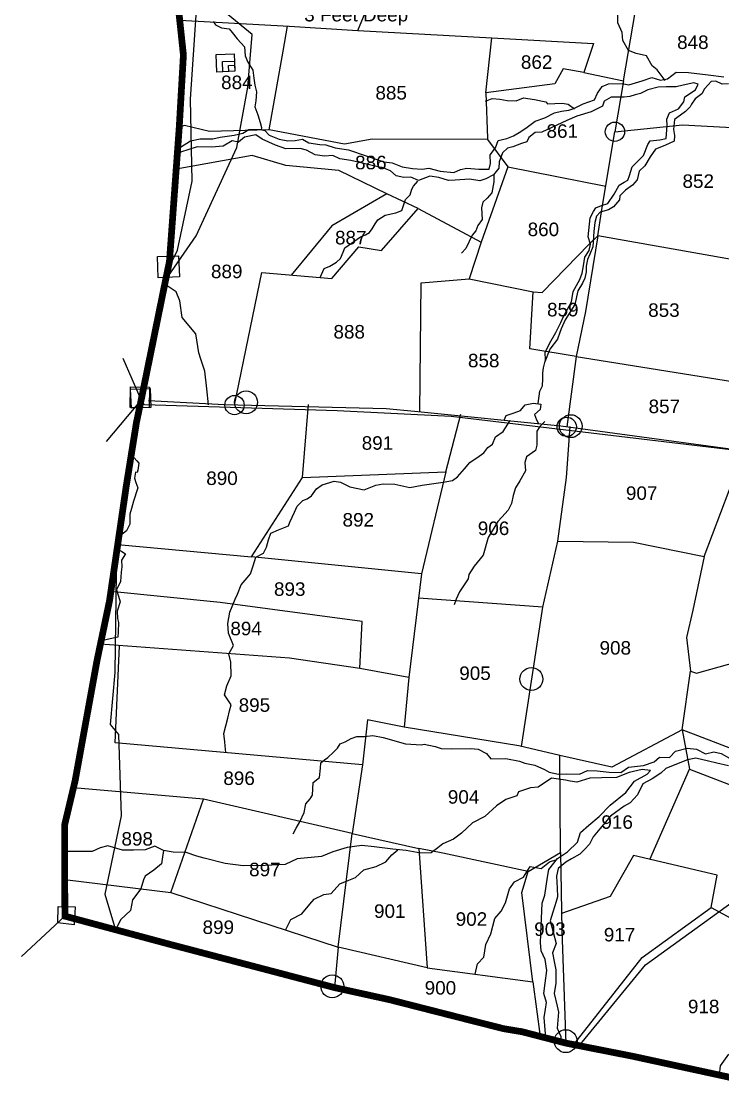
# Model space of a CAD drawing. Header units: inches. Extents: x 206739 to 240559, y 1587423 to 1599564.
# Drawn here: x 207537 to 208575, y 1588100 to 1589680 of the extents above; entities that cross this region are included whole.
import ezdxf

# ---------------------------------------------------------------- set-up
doc = ezdxf.new("R2010")
doc.units = ezdxf.units.IN
doc.header["$MEASUREMENT"] = 0
doc.linetypes.add('DASHED2', pattern=[0.375, 0.25, -0.125])
for name, color, linetype in [('BOUNDRY STONES', 240, 'Continuous'), ('PLOTS', 7, 'Continuous'), ('ROADS', 1, 'Continuous'), ('STREAMS', 4, 'Continuous'), ('VILLAGE BOUNDRY', 5, 'Continuous'), ('wells', 7, 'Continuous')]:
    doc.layers.add(name, color=color, linetype=linetype)
doc.styles.get("Standard").update_dxf_attribs({"font": 'arial.ttf'})

msp = doc.modelspace()

# ---------------------------------------------------------------- linework, layer by layer
at = {"layer": 'BOUNDRY STONES'}
for points in [[(207738.44464, 1589331.43745), (207769.90853, 1589332.70656), (207771.17579, 1589301.28842), (207739.71191, 1589300.01931)], [(207698.87219, 1589135.04667), (207727.88494, 1589136.21692), (207729.02662, 1589107.91242), (207700.01386, 1589106.74218)]]:
    msp.add_lwpolyline(points, close=True, dxfattribs=at)
at = {"layer": 'BOUNDRY STONES', "color": 1}
for points in [[(207714.5051, 1589119.26092), (207687.6698, 1589180.5996)], [(207601.65433, 1588354.49277), (207537.15175, 1588294.72232)]]:
    msp.add_lwpolyline(points, dxfattribs=at)
for points in [[(207698.81521, 1589138.62067), (207726.91404, 1589138.13747), (207726.38866, 1589107.58567), (207698.28983, 1589108.06887)], [(207591.63523, 1588368.96301), (207616.83219, 1588368.52971), (207615.16228, 1588341.77999), (207591.21257, 1588344.81705)]]:
    msp.add_lwpolyline(points, close=True, dxfattribs=at)
at = {"layer": 'BOUNDRY STONES'}
msp.add_lwpolyline([(207714.5051, 1589119.26092), (207662.59553, 1589057.72148)], dxfattribs=at)
for centre in [(208415.56153, 1589516.3548), (207852.63491, 1589111.50157), (208344.24138, 1589079.30594)]:
    msp.add_circle(centre, 14.25059, dxfattribs=at)
at = {"layer": 'BOUNDRY STONES', "color": 1}
for centre in [(207869.76342, 1589115.57571), (208350.26209, 1589080.26665), (208292.02238, 1588705.69159), (207997.27947, 1588250.60991), (208342.86064, 1588169.33929)]:
    msp.add_circle(centre, 16.92669, dxfattribs=at)
at = {"layer": 'PLOTS'}
for points in [[(208369.78032, 1589604.20306), (208428.09933, 1589591.71576), (208452.36008, 1589733.74808), (208466.22026, 1589803.74468), (208617.54317, 1589767.79387), (208739.82033, 1589828.82595), (208808.65529, 1589826.99449), (208856.11553, 1589888.08278)], [(207771.51931, 1589681.69892), (207933.47458, 1589672.73144), (208035.15627, 1589666.33981), (208081.8116, 1589779.81205)], [(207903.82153, 1589519.13986), (207924.56714, 1589635.6125), (207931.20102, 1589672.85732)], [(208035.15627, 1589666.33981), (208233.20976, 1589655.32947), (208383.74202, 1589647.19217), (208369.78032, 1589604.20306), (208338.9458, 1589609.44565), (208326.81902, 1589587.28728), (208224.45985, 1589573.77583), (208233.20976, 1589655.32947)], [(208428.09933, 1589591.71576), (208415.56153, 1589516.3548), (208515.48641, 1589526.4276), (208616.02474, 1589521.20192), (208684.29643, 1589568.52605), (208662.75835, 1589619.36532)], [(208224.45985, 1589573.77583), (208226.833, 1589506.77415), (208226.79234, 1589504.87544), (208056.13539, 1589505.15292), (208015.33518, 1589497.95443), (207903.82153, 1589519.13986), (207815.61503, 1589516.52386), (207778.66715, 1589525.42285), (207770.82956, 1589522.93209)], [(208588.05947, 1589326.99824), (208390.11137, 1589362.14763), (208395.91266, 1589397.92035), (208402.71759, 1589439.8818), (208415.56153, 1589516.3548)], [(208226.79234, 1589504.87544), (208257.07202, 1589464.229), (208402.04136, 1589435.712)], [(208078.16312, 1589424.20075), (208007.02648, 1589458.76341), (207928.4546, 1589466.52201), (207878.83307, 1589481.27983), (207766.30741, 1589460.90317)], [(208257.07202, 1589464.229), (208217.67119, 1589352.80811), (208199.8467, 1589298.29344), (208294.60915, 1589279.22851), (208307.98892, 1589278.15404), (208377.67939, 1589350.05306), (208390.11137, 1589362.14763), (208371.91116, 1589249.91907), (208358.4341, 1589183.25817), (208289.79511, 1589195.00594), (208294.60915, 1589279.22851)], [(208124.39104, 1589402.42812), (208078.16312, 1589424.20075), (207996.71795, 1589376.88075), (207936.48416, 1589304.01024)], [(207852.63491, 1589111.50157), (207892.90825, 1589307.76479), (207996.47313, 1589298.84152), (208036.84392, 1589345.71351), (208069.99174, 1589340.60083), (208124.39104, 1589402.42812), (208217.67119, 1589352.80811)], [(208126.96116, 1589101.25983), (208128.65052, 1589292.77482), (208199.8467, 1589298.29344)], [(208358.4341, 1589183.25817), (208344.24138, 1589079.30594)], [(208358.4341, 1589183.25817), (208626.74775, 1589140.466)], [(207679.80157, 1588905.05843), (207877.94864, 1588886.59552), (207953.47571, 1589004.1816), (207962.02031, 1589112.11569)], [(209854.28393, 1589103.47708), (209732.79553, 1589078.12348), (209646.84611, 1589050.073), (209521.93273, 1588984.3236), (209440.5133, 1588945.56869), (209384.04534, 1588932.12122), (209296.36379, 1588930.75074), (209234.50451, 1588932.39772), (209246.30889, 1589046.11626), (209201.93813, 1589040.09246), (209176.36358, 1589034.72859), (209117.37846, 1589027.05433), (209096.83525, 1589008.58537), (209003.78545, 1589007.71075), (208879.7564, 1589008.24099), (208849.5404, 1589015.00454), (208825.60028, 1589016.9271), (208622.79527, 1589041.27466), (208335.65403, 1589080.47838), (208119.00258, 1589102.05234), (208076.96116, 1589105.98489), (207837.93155, 1589111.86316), (207725.42084, 1589117.87449), (207725.42084, 1589117.87449)], [(207953.47571, 1589004.1816), (208165.24452, 1589012.62476), (208187.32701, 1589098.05693)], [(208309.03601, 1588811.93953), (208331.1389, 1588909.86816), (208343.70736, 1589003.98513), (208349.26039, 1589079.88474)], [(208331.1389, 1588909.86816), (208443.21788, 1588908.30681), (208547.68893, 1588887.09262), (208597.1594, 1589017.66692), (208617.53849, 1589047.68872)], [(208547.68893, 1588887.09262), (208531.09889, 1588807.58531), (208521.55207, 1588767.16698), (208527.44814, 1588717.26481), (208536.29805, 1588714.37408), (208658.35561, 1588748.52366), (208684.39308, 1588812.83127), (208763.42582, 1588829.23132), (208772.68127, 1588948.42958), (208777.41185, 1589026.564)], [(208165.24452, 1589012.62476), (208129.20823, 1588861.70274), (207877.94864, 1588886.59552)], [(208515.11493, 1588630.38152), (208525.75838, 1588571.97455), (208615.94287, 1588537.51584), (208708.77252, 1588603.23606), (208748.19082, 1588633.06518), (208921.94336, 1588695.54195), (208950.7416, 1588727.15711), (209094.76863, 1588770.24876), (209174.36138, 1588799.47208), (209267.22126, 1588809.60529), (209290.88758, 1588908.4801), (209298.27219, 1588920.39381), (209319.16264, 1588927.6613), (209396.51771, 1588924.2163), (209553.823, 1588905.49168), (209682.41365, 1588881.78014), (209797.66451, 1588858.99919), (209922.7031, 1588839.17758)], [(208129.20823, 1588861.70274), (208110.71193, 1588708.13846), (208037.99576, 1588721.09414), (207934.22799, 1588736.54338), (207654.17127, 1588757.20157)], [(208037.99576, 1588721.09414), (208041.37016, 1588791.06213), (207831.3961, 1588819.10237), (207669.66719, 1588835.46333)], [(208763.42582, 1588829.23132), (208758.22255, 1588746.71374), (208754.09702, 1588699.89268), (208665.97431, 1588667.62678), (208662.80132, 1588621.39255), (208620.52152, 1588590.14775), (208515.11493, 1588630.38152), (208527.44814, 1588717.26481)], [(208277.5225, 1588605.79496), (208309.03601, 1588811.93953), (208124.81977, 1588825.26787)], [(208110.71193, 1588708.13846), (208103.89692, 1588634.58971), (208049.62742, 1588645.40949), (208042.13969, 1588578.79423), (207676.15739, 1588611.40811), (207682.39156, 1588755.11992)], [(208335.08484, 1588448.5797), (208333.97237, 1588592.35919), (208273.28524, 1588606.80348), (208103.89692, 1588634.58971)], [(208515.11493, 1588630.38152), (208410.94605, 1588575.41189), (208333.97237, 1588592.35919)], [(208042.13969, 1588578.79423), (208026.67854, 1588476.80017), (207806.50998, 1588527.9907), (207614.2515, 1588544.58087)], [(208467.26485, 1588438.60983), (208525.75838, 1588571.97455)], [(207601.31855, 1588408.95466), (207758.14789, 1588389.50715), (207806.50998, 1588527.9907)], [(207758.14789, 1588389.50715), (208005.83942, 1588308.43071), (208026.67854, 1588476.80017), (208125.364, 1588454.49301), (208137.77808, 1588277.84573), (208005.83942, 1588308.43071), (208000.51656, 1588248.72749)], [(208294.28421, 1588257.32481), (208277.92388, 1588389.38692), (208287.0576, 1588420.69992), (208161.11327, 1588447.96888), (208125.364, 1588454.49301)], [(208287.0576, 1588420.69992), (208335.08484, 1588448.5797), (208337.09227, 1588333.20336), (208341.94736, 1588193.45744), (208342.88372, 1588166.50588)], [(208354.76098, 1588164.14667), (208455.79611, 1588293.30343), (208557.96671, 1588367.41791), (208567.13479, 1588415.4305), (208443.20096, 1588444.19494), (208408.75071, 1588383.46139), (208336.65054, 1588358.59145)], [(208557.96671, 1588367.41791), (208650.74239, 1588317.19425), (208651.00409, 1588256.38512), (208647.31025, 1588200.45828), (208656.83877, 1588100.44246)], [(208137.77808, 1588277.84573), (208294.28421, 1588257.32481), (208305.00927, 1588176.32028)]]:
    msp.add_lwpolyline(points, dxfattribs=at)
at = {"layer": 'ROADS'}
for points in [[(207750.62797, 1589296.5865), (207795.86985, 1589361.93118), (207856.04208, 1589492.95511), (207872.3249, 1589582.24258), (207878.62753, 1589660.39871), (207807.91037, 1589719.2893), (207793.04956, 1589758.30731), (207778.50429, 1589890.18914), (207771.09457, 1589944.67917), (207779.58621, 1590008.51779), (207805.86917, 1590075.37426), (207844.64717, 1590165.4355), (207862.11438, 1590295.36453), (207869.69314, 1590374.21036), (207873.40365, 1590412.81279), (207890.02506, 1590564.52233), (207899.03394, 1590646.7496), (207903.16786, 1590676.61475), (207904.94916, 1590714.88304)], [(207753.70571, 1589311.47372), (207768.25243, 1589341.1139), (207790.0274, 1589443.29542), (207787.65219, 1589564.63512), (207796.21387, 1589696.21952), (207793.35429, 1589735.65973), (207791.79017, 1589851.90326), (207779.51093, 1589918.82176), (207821.51471, 1590014.63588), (207827.42213, 1590068.48609), (207848.07425, 1590143.80971), (207853.50616, 1590170.42361)], [(207719.37147, 1589112.40888), (207715.54934, 1589112.53089), (207698.13612, 1589006.96749), (207677.71755, 1588862.84792), (207675.37595, 1588715.19165), (207668.59023, 1588638.19274), (207680.80775, 1588623.3939), (207685.04684, 1588503.09016), (207660.81131, 1588387.20325), (207676.71543, 1588334.32563)], [(207719.37147, 1589112.40888), (208004.43757, 1589103.30966), (208173.45875, 1589095.17633), (208422.00023, 1589065.51263), (208599.57107, 1589044.31935), (208752.83387, 1589023.53677), (208899.66867, 1589002.98376), (209080.13787, 1589000.21872), (209113.46122, 1589020.03491), (209127.11635, 1589025.02631), (209168.87278, 1589031.99241), (209174.55508, 1589038.0974)], [(208362.78392, 1588162.56481), (208460.64223, 1588282.48147), (208589.264, 1588375.39868), (208664.20006, 1588421.7368), (208757.61946, 1588462.55228), (208875.92441, 1588555.94356), (208911.78863, 1588577.43916), (208973.65702, 1588596.50313), (209103.7651, 1588602.0774), (209136.51745, 1588609.89374), (209218.33976, 1588661.70854), (209244.96817, 1588749.19269), (209254.33432, 1588802.35167), (209260.7253, 1588838.62465), (209288.88715, 1588915.27222), (209294.25199, 1588926.30419), (209313.35295, 1588932.53197), (209395.0667, 1588934.20204), (209538.21644, 1588998.02267), (209682.66192, 1589063.63006), (209824.95142, 1589100.6075), (209856.43761, 1589102.22422), (209872.08815, 1589062.47915), (210016.75743, 1589081.77039)]]:
    msp.add_lwpolyline(points, dxfattribs=at)
at = {"layer": 'STREAMS'}
for points in [[(208489.72391, 1589592.37687), (208478.00148, 1589607.93876), (208470.46758, 1589613.75723), (208462.26662, 1589628.87808), (208446.95639, 1589632.05055), (208435.68009, 1589636.5519), (208427.46217, 1589651.55163), (208426.39793, 1589663.46184), (208419.99277, 1589677.48896), (208420.03561, 1589690.90156), (208427.37968, 1589697.02857), (208430.94597, 1589702.71169), (208430.55067, 1589719.75147), (208433.44974, 1589734.73696), (208436.80471, 1589745.65926), (208435.34526, 1589752.88891)], [(207821.14555, 1589679.66919), (207824.72335, 1589674.83559), (207833.27826, 1589670.20268), (207844.55548, 1589668.70197), (207849.39184, 1589663.56351), (207856.54743, 1589653.89631), (207862.49321, 1589647.7359), (207867.35119, 1589642.06499), (207868.24323, 1589628.82521), (207872.53333, 1589619.57574), (207879.95244, 1589607.78572), (207881.15752, 1589595.56729), (207882.82416, 1589585.14531), (207885.34606, 1589575.70114), (207883.92784, 1589562.31015), (207882.50826, 1589553.36376), (207887.08335, 1589541.45902), (207890.56483, 1589530.14155), (207892.47246, 1589522.57381), (207892.27442, 1589518.6546)], [(207766.29883, 1589486.78302), (207772.62393, 1589493.4154), (207787.70237, 1589502.66381), (207801.58943, 1589505.69259), (207813.93891, 1589505.98498), (207820.52896, 1589506.04506), (207831.3557, 1589508.33325), (207852.0471, 1589511.22502), (207864.70013, 1589514.20403), (207873.74872, 1589519.71197), (207886.31203, 1589519.8073), (207891.26507, 1589519.59562), (207897.51015, 1589517.99608), (207903.75664, 1589511.25358), (207918.82288, 1589505.48398), (207931.4856, 1589503.11468), (207942.18948, 1589503.3407), (207953.23833, 1589505.22638), (207962.51216, 1589500.04608), (207979.09943, 1589497.42361), (207987.77132, 1589496.95052), (208001.45464, 1589492.71445), (208021.1521, 1589489.60029), (208073.43328, 1589471.87972), (208086.07114, 1589470.12657), (208100.73412, 1589464.13497), (208116.06249, 1589462.07893), (208130.52664, 1589461.01658), (208140.36646, 1589462.23636), (208157.02828, 1589457.76546), (208177.07915, 1589456.10558), (208187.00853, 1589460.20902), (208196.53063, 1589462.16769), (208214.09669, 1589460.81906), (208229.33393, 1589461.02219), (208231.47908, 1589469.13178), (208230.74522, 1589482.37746), (208238.78892, 1589492.37068), (208242.66923, 1589503.43031), (208255.73349, 1589506.4259), (208265.4739, 1589510.11025), (208276.32408, 1589516.92521), (208285.75094, 1589523.27128), (208297.43318, 1589532.09516), (208311.86278, 1589536.99726), (208325.98728, 1589544.35575), (208336.38605, 1589547.0381), (208347.45162, 1589548.51299), (208354.97904, 1589550.87384), (208368.70886, 1589557.80489), (208385.16217, 1589563.61151), (208389.92327, 1589573.26664), (208396.93847, 1589583.21837), (208406.2509, 1589587.29698), (208426.21049, 1589587.89633), (208436.38027, 1589586.04363), (208455.99644, 1589591.86063), (208470.42604, 1589596.76279), (208482.95762, 1589592.53671), (208493.58694, 1589594.61121), (208506.17228, 1589604.37621), (208524.51128, 1589604.29304), (208553.70343, 1589600.73897), (208576.90575, 1589597.56045)], [(208301.83909, 1589113.79568), (208304.67719, 1589131.90595), (208308.41478, 1589140.18799), (208308.89464, 1589150.37141), (208308.66871, 1589159.12882), (208309.7743, 1589166.41532), (208312.85399, 1589178.71911), (208312.56155, 1589189.12546), (208318.67819, 1589202.87036), (208328.26341, 1589218.99715), (208335.64993, 1589233.80873), (208339.22869, 1589241.51655), (208351.41546, 1589264.58795), (208353.66758, 1589279.80567), (208363.41068, 1589297.4655), (208367.11964, 1589307.01833), (208369.15252, 1589317.52565), (208370.88201, 1589330.47372), (208377.23167, 1589340.54187), (208379.50999, 1589350.03699), (208376.22331, 1589360.86942), (208379.19156, 1589388.78996), (208383.93067, 1589398.17991), (208387.1911, 1589403.62627), (208395.65177, 1589407.03382), (208405.14259, 1589410.27843), (208414.46157, 1589423.84197), (208421.90571, 1589437.22497), (208429.50776, 1589441.61998), (208434.50206, 1589444.68328), (208437.08346, 1589451.73758), (208441.1116, 1589464.25179), (208457.83388, 1589481.07526), (208464.1407, 1589497.27425), (208467.81002, 1589502.7371), (208482.0675, 1589504.5387), (208491.21529, 1589506.13421), (208493.11698, 1589525.35631), (208492.51757, 1589535.14416), (208496.43905, 1589544.50113), (208509.71443, 1589550.35144), (208517.48634, 1589560.68139), (208518.82507, 1589568.09442), (208534.84953, 1589578.25619), (208538.8041, 1589586.79683), (208532.37766, 1589588.78618), (208516.75539, 1589585.29419), (208506.21797, 1589582.6206), (208491.4612, 1589583.04747), (208479.60688, 1589582.56932), (208464.22198, 1589578.26924), (208453.38285, 1589572.926), (208445.6904, 1589570.77596), (208437.58906, 1589568.60943), (208429.24228, 1589567.45509), (208419.8242, 1589567.48402), (208409.99738, 1589567.49651), (208399.58344, 1589561.76161), (208397.22279, 1589554.30735), (208380.66859, 1589546.01092), (208359.03012, 1589539.41441), (208344.54501, 1589533.1065), (208307.51809, 1589515.79525), (208297.70758, 1589515.39954), (208288.19358, 1589507.65675), (208285.1786, 1589501.1982), (208277.28186, 1589499.03992), (208264.38229, 1589494.02243), (208256.47732, 1589492.06819), (208249.17849, 1589485.23247), (208244.39135, 1589471.95664), (208243.92072, 1589462.23786), (208235.707, 1589452.70776), (208224.48382, 1589446.73579), (208215.59795, 1589443.71995), (208200.14569, 1589446.16296), (208178.92283, 1589444.48926), (208169.12056, 1589443.88945), (208155.22106, 1589448.43923), (208141.83747, 1589450.35244), (208124.78147, 1589444.0818), (208113.3263, 1589448.9346), (208103.3115, 1589448.53065), (208091.94703, 1589451.13854), (208083.4588, 1589458.56401), (208070.98994, 1589463.17154), (208069.14234, 1589463.30139), (208024.63004, 1589473.82358), (208008.45417, 1589476.46263), (207997.95458, 1589481.38782), (207985.63824, 1589480.27383), (207972.17774, 1589481.9938), (207958.9048, 1589489.27577), (207949.95264, 1589491.58905), (207928.34746, 1589490.92327), (207913.08396, 1589496.47919), (207893.68783, 1589505.49876), (207884.36445, 1589511.91141), (207867.61416, 1589508.35573), (207858.64841, 1589500.79391), (207849.30142, 1589502.6798), (207835.6049, 1589494.92721), (207818.36052, 1589493.40877), (207797.33102, 1589493.79482), (207772.70818, 1589486.21866), (207767.90582, 1589477.59048), (207766.87732, 1589477.54899)], [(208583.50764, 1589587.40696), (208574.54111, 1589586.64013), (208565.03059, 1589591.24008), (208558.22791, 1589590.57226), (208553.43527, 1589585.65767), (208548.29153, 1589579.67971), (208544.12376, 1589572.29854), (208534.56931, 1589564.96238), (208528.83868, 1589557.25589), (208527.15607, 1589553.38474), (208520.21882, 1589546.28535), (208507.12527, 1589537.10744), (208503.65426, 1589534.66101), (208502.16582, 1589519.50458), (208503.98795, 1589510.77184), (208503.07625, 1589502.13848), (208489.45977, 1589496.13777), (208475.82641, 1589490.55573), (208467.83147, 1589479.3888), (208459.96945, 1589466.07201), (208451.46865, 1589458.18092), (208448.6296, 1589445.27638), (208441.81438, 1589437.24358), (208431.4015, 1589429.90436), (208422.70781, 1589421.58615), (208422.12263, 1589415.27238), (208413.43304, 1589405.34481), (208406.05504, 1589400.85377), (208393.60341, 1589397.20647), (208388.16267, 1589391.53554), (208385.61621, 1589381.78785), (208384.26139, 1589368.52383), (208382.8479, 1589346.11661), (208378.66652, 1589335.25464), (208374.80306, 1589326.92156), (208373.08664, 1589317.4171), (208373.21476, 1589309.03533), (208370.87775, 1589299.29614), (208367.37975, 1589291.90825), (208360.48157, 1589280.72705), (208356.04283, 1589260.62912), (208342.03841, 1589237.68921), (208336.0716, 1589224.23916), (208334.1863, 1589218.92134), (208330.60001, 1589208.92206), (208319.4261, 1589194.42329), (208311.76629, 1589175.7816)], [(208224.23038, 1589561.75259), (208233.99882, 1589565.70036), (208245.09264, 1589564.65152), (208256.0371, 1589562.66144), (208269.54706, 1589562.08415), (208280.2279, 1589566.62986), (208296.63336, 1589563.92482), (208313.42779, 1589560.86143), (208315.61299, 1589557.76986), (208337.68765, 1589558.4732), (208346.53745, 1589557.33386), (208356.00217, 1589550.23397)], [(207979.48166, 1589300.42748), (207985.44019, 1589313.63105), (207993.68862, 1589317.39522), (208003.77386, 1589322.94915), (208009.27707, 1589328.50896), (208013.29245, 1589337.82142), (208015.89819, 1589344.2175), (208039.11179, 1589360.91867), (208046.25494, 1589363.68504), (208052.2314, 1589366.97626), (208056.40799, 1589372.29192), (208060.68309, 1589379.89912), (208064.83665, 1589385.78575), (208075.81366, 1589392.90076), (208091.34326, 1589396.00541), (208100.35409, 1589399.80033), (208105.89186, 1589415.75957), (208112.67564, 1589422.70544), (208114.99863, 1589431.37775), (208117.68866, 1589435.68024), (208123.67918, 1589443.35669)], [(208236.21252, 1589452.98186), (208236.26955, 1589441.97918), (208233.63325, 1589425.848), (208226.40796, 1589418.02679), (208220.07019, 1589412.17212), (208217.89501, 1589403.78235), (208219.15832, 1589386.53159), (208212.7518, 1589377.58499), (208209.78118, 1589369.74231), (208204.2544, 1589362.95504), (208195.17261, 1589343.20326), (208188.29458, 1589336.36142)], [(207814.0206, 1589111.97143), (207811.79938, 1589135.79191), (207808.54602, 1589161.77304), (207802.79105, 1589179.47352), (207799.57998, 1589188.78216), (207795.55869, 1589217.06726), (207775.35751, 1589241.42098), (207771.51691, 1589265.9121), (207766.25391, 1589279.22787), (207749.7556, 1589289.88829)], [(208251.68372, 1589089.15759), (208254.45622, 1589096.13018), (208266.50777, 1589100.17367), (208276.04432, 1589103.48054), (208282.95763, 1589111.89063), (208295.32475, 1589114.4223), (208305.9449, 1589112.9449), (208304.98671, 1589105.15612), (208296.76219, 1589097.70954), (208299.7573, 1589089.69906), (208302.40117, 1589084.08841)], [(207839.61855, 1588596.84155), (207838.64167, 1588607.00996), (207838.10283, 1588612.61882), (207836.89683, 1588625.17229), (207842.51677, 1588647.54136), (207845.28916, 1588658.5763), (207847.55721, 1588667.60384), (207837.91288, 1588682.24059), (207841.02937, 1588695.45802), (207847.64672, 1588710.63479), (207847.4161, 1588730.83376), (207844.28045, 1588743.1783), (207851.3092, 1588755.20885), (207843.82308, 1588773.51312), (207842.91579, 1588787.95371), (207845.80794, 1588804.92554), (207853.64504, 1588823.83181), (207856.88492, 1588831.6477), (207862.50132, 1588845.19673), (207871.5462, 1588855.80635), (207876.39231, 1588861.49082), (207880.22992, 1588873.54404), (207884.18854, 1588885.97732), (207895.28781, 1588892.32613), (207899.77416, 1588901.19255), (207903.13483, 1588911.80927), (207906.21879, 1588921.55183), (207917.83462, 1588926.55852), (207932.38343, 1588932.82939), (207934.49663, 1588937.81201), (207941.1527, 1588952.66344), (207945.336, 1588961.99746), (207953.87524, 1588970.04321), (207960.27933, 1588972.81811), (207966.41923, 1588977.04), (207974.11251, 1588987.58227), (207982.30406, 1588993.49988), (208000.02231, 1588998.9652), (208009.24018, 1588997.3642), (208023.27902, 1588990.48727), (208044.29479, 1588986.08687), (208061.74389, 1588992.71084), (208072.4705, 1588994.83438), (208090.08955, 1588994.53139), (208111.89842, 1588989.55191), (208130.44345, 1588992.69496), (208140.79914, 1588994.45007), (208161.6119, 1588997.41112), (208175.05815, 1588999.71729), (208182.66215, 1589005.06807), (208192.98454, 1589017.29609), (208200.71389, 1589026.45236), (208214.6859, 1589035.96394), (208221.41336, 1589040.75276), (208227.61774, 1589048.72407), (208234.35032, 1589053.80132), (208238.8843, 1589064.2941), (208250.28774, 1589072.176), (208260.67973, 1589088.44182)], [(208312.08272, 1589086.98089), (208304.44401, 1589079.61123), (208299.99733, 1589073.05219), (208300.21787, 1589052.27635), (208298.05711, 1589044.2355), (208284.89101, 1589034.6529), (208282.44143, 1589026.61697), (208283.35528, 1589013.98263), (208275.01494, 1588999.41253), (208268.4771, 1588988.85045), (208264.81753, 1588977.66182), (208262.29852, 1588965.58814), (208257.50863, 1588955.8615), (208248.3711, 1588945.34411), (208242.19152, 1588938.81487), (208227.85586, 1588915.20084), (208220.76122, 1588889.06931), (208211.91268, 1588878.54696), (208207.19207, 1588872.85813), (208199.4692, 1588860.58541), (208198.20465, 1588854.2601), (208185.41181, 1588834.64763), (208180.60688, 1588824.05575), (208177.57471, 1588815.74137)], [(207699.8986, 1589038.28477), (207707.92594, 1589029.00309), (207711.06516, 1589025.37334), (207709.38787, 1589015.10794), (207708.78661, 1589011.42808), (207706.03441, 1589011.87777), (207704.62124, 1589003.22884), (207706.80435, 1588996.75343), (207709.4506, 1588988.90427), (207707.4161, 1588982.87295), (207704.70495, 1588973.57854), (207703.35627, 1588968.95494), (207700.31841, 1588958.54047), (207697.85986, 1588950.11201), (207697.77468, 1588934.98608), (207692.78675, 1588925.1647), (207681.41652, 1588916.14865), (207681.41652, 1588916.14865)], [(207678.92711, 1588899.05326), (207691.35263, 1588891.2221), (207685.4308, 1588881.82608), (207685.6324, 1588871.78928), (207684.93433, 1588864.15862), (207683.67377, 1588850.37934), (207677.95333, 1588837.7487), (207680.90999, 1588828.35683), (207683.48982, 1588820.16196), (207678.83006, 1588806.31386), (207679.20712, 1588795.26803), (207681.08865, 1588789.29139), (207680.28823, 1588775.71826), (207679.81904, 1588767.76201), (207655.26924, 1588762.4517)], [(207939.34468, 1588476.20214), (207944.09983, 1588484.94858), (207949.05173, 1588494.42725), (207955.91768, 1588508.10316), (207958.1646, 1588520.93898), (207964.73893, 1588528.36665), (207968.14187, 1588533.45788), (207969.21372, 1588552.3306), (207978.55644, 1588560.07851), (207979.70799, 1588573.48485), (207980.58041, 1588581.37842), (207985.63739, 1588586.25729), (207990.47863, 1588589.30069), (207999.13571, 1588597.57187), (208004.94513, 1588603.35744), (208009.10666, 1588609.72305), (208016.52901, 1588612.90598), (208025.44957, 1588617.53449), (208033.7895, 1588620.51773), (208045.02801, 1588620.6923), (208057.39019, 1588621.95106), (208072.6323, 1588619.29802), (208105.80238, 1588609.53163), (208129.54308, 1588608.38765), (208133.4288, 1588609.42439), (208149.69388, 1588605.65382), (208158.48814, 1588602.92775), (208174.31406, 1588602.10385), (208202.5088, 1588602.90642), (208213.17267, 1588601.80346), (208225.58632, 1588595.33668), (208232.0855, 1588587.68418), (208254.37525, 1588587.85264), (208274.57316, 1588584.19473), (208282.25924, 1588581.3038), (208297.08835, 1588578.19022), (208311.52745, 1588571.68866), (208318.46125, 1588567.89102), (208331.85572, 1588564.90187), (208343.64658, 1588565.06694), (208363.16478, 1588564.7313), (208374.86322, 1588570.23168), (208389.40981, 1588569.98154), (208406.8678, 1588567.65817), (208424.17645, 1588567.36053), (208435.91599, 1588575.25114), (208458.0564, 1588577.4453), (208473.72809, 1588583.30056), (208481.7597, 1588589.78359), (208496.12534, 1588589.72047), (208505.12511, 1588598.94562), (208522.32537, 1588603.06391), (208536.11969, 1588601.90711), (208549.4476, 1588595.05678), (208562.02251, 1588597.96719), (208573.03264, 1588595.57084), (208585.07158, 1588588.74267)], [(208583.44717, 1588577.01665), (208566.25447, 1588581.1431), (208554.27548, 1588584.0182), (208535.53354, 1588588.51649), (208523.15502, 1588586.26076), (208504.18941, 1588578.59242), (208490.93788, 1588573.23445), (208483.51532, 1588566.1787), (208470.8017, 1588558.09731), (208456.92792, 1588550.37937), (208448.76623, 1588534.34533), (208438.11737, 1588522.3977), (208429.25317, 1588517.34596), (208409.18167, 1588502.79369), (208393.2984, 1588483.91294), (208383.3958, 1588472.14153), (208377.75302, 1588461.05979), (208370.58629, 1588453.30866), (208363.43437, 1588446.40853), (208351.16144, 1588439.17086), (208342.7591, 1588434.21578), (208331.73643, 1588425.03312), (208328.95502, 1588413.49887), (208329.92969, 1588395.81801), (208330.63061, 1588383.10323), (208328.52421, 1588376.04982), (208323.89296, 1588360.54177), (208319.97815, 1588347.43275), (208328.50644, 1588313.86806), (208323.37171, 1588300.33582), (208325.91848, 1588287.30996), (208328.31985, 1588275.02781), (208328.3541, 1588255.20816), (208325.74329, 1588239.71715), (208325.74329, 1588239.71715), (208330.11245, 1588221.12661), (208332.24814, 1588212.03935), (208329.98819, 1588188.80805), (208335.31207, 1588176.16003), (208335.5895, 1588168.39603)], [(208313.31056, 1588174.16917), (208311.06703, 1588204.17668), (208312.99111, 1588216.91283), (208314.45304, 1588226.58981), (208310.40684, 1588240.15472), (208312.37117, 1588255.2312), (208314.79492, 1588273.83385), (208312.55115, 1588290.25604), (208306.38231, 1588303.34424), (208305.31235, 1588315.4934), (208306.76549, 1588350.9543), (208307.69021, 1588373.52013), (208311.6196, 1588385.3478), (208315.91378, 1588412.01095), (208317.74637, 1588423.38981), (208330.67221, 1588439.84948), (208345.33294, 1588449.59999), (208360.10571, 1588464.19866), (208364.82885, 1588478.58928), (208377.15666, 1588489.01832), (208392.42132, 1588501.93188), (208408.57854, 1588519.12415), (208431.97583, 1588537.41104), (208444.63383, 1588554.64465), (208463.35, 1588564.75102), (208468.13274, 1588570.20212), (208455.79671, 1588571.6912), (208436.75311, 1588567.33658), (208418.08084, 1588559.78331), (208395.69397, 1588559.31704), (208378.40864, 1588558.95702), (208359.13495, 1588552.70977), (208349.57603, 1588554.57675), (208342.259, 1588556.00586), (208321.93936, 1588558.66992), (208301.78806, 1588545.57744), (208290.69013, 1588544.70421), (208272.89941, 1588538.83832), (208270.23647, 1588532.7123), (208254.16129, 1588527.45538), (208240.56962, 1588517.89937), (208223.18576, 1588501.88624), (208204.91394, 1588492.8363), (208188.66315, 1588477.36702), (208176.53368, 1588468.36163), (208160.85895, 1588461.60811), (208153.2991, 1588455.77912), (208143.57935, 1588448.28472), (208128.22749, 1588447.91024), (208106.76607, 1588451.68444), (208086.97629, 1588453.51448), (208059.45855, 1588456.93398), (208040.90935, 1588459.23901), (208019.16663, 1588456.3499), (207997.89803, 1588449.86118), (207981.15076, 1588442.70046), (207945.5024, 1588439.48273), (207927.45101, 1588430.85466), (207897.80155, 1588429.44915), (207865.28698, 1588428.93892), (207838.70822, 1588432.5883), (207807.51517, 1588440.57342), (207796.98611, 1588443.26876), (207781.23017, 1588448.8998), (207761.8445, 1588449.44598), (207747.60559, 1588451.81904), (207734.71454, 1588458.21254), (207720.3401, 1588452.71356), (207703.07057, 1588452.37205), (207686.9775, 1588452.05381), (207665.33132, 1588458.7819), (207653.77074, 1588455.78838), (207641.73653, 1588450.03633), (207616.16463, 1588450.26325), (207601.21424, 1588450.39591)], [(207747.60559, 1588451.81904), (207746.00823, 1588442.23449), (207744.33768, 1588432.21075), (207733.33564, 1588422.49704), (207720.18117, 1588413.57193), (207717.74231, 1588408.08052), (207714.10564, 1588394.96858), (207701.6726, 1588378.85464), (207698.8377, 1588362.729), (207684.54482, 1588349.56708), (207676.71543, 1588334.32563)], [(207928.02828, 1588333.9005), (207936.18346, 1588349.44335), (207952.08428, 1588357.79148), (207963.98515, 1588372.02792), (207970.50654, 1588379.82914), (207984.74452, 1588386.75863), (207995.77584, 1588388.07771), (208008.60098, 1588402.45644), (208021.86038, 1588407.83245), (208031.6049, 1588411.78336), (208044.13778, 1588422.96812), (208062.35671, 1588428.04329), (208076.72485, 1588435.12456), (208085.53053, 1588445.10342), (208094.09261, 1588452.8564)], [(208208.81843, 1588268.53099), (208212.07095, 1588284.11068), (208221.69435, 1588293.61117), (208224.66223, 1588312.67241), (208231.74829, 1588328.1479), (208237.86274, 1588350.8194), (208247.06889, 1588361.64517), (208253.88614, 1588374.26944), (208259.52338, 1588395.04218), (208266.74776, 1588405.14337), (208280.07241, 1588412.38344), (208290.24525, 1588428.24521), (208306.4677, 1588424.89072), (208318.95784, 1588434.78126), (208329.38838, 1588438.21465)], [(208570.42261, 1588119.05841), (208572.00211, 1588132.68886), (208584.02093, 1588149.93352)]]:
    msp.add_lwpolyline(points, dxfattribs=at)
at = {"layer": 'VILLAGE BOUNDRY', "linetype": 'DASHED2', "ltscale": 50}
msp.add_lwpolyline([(208625.79463, 1588107.03134, 10, 10, 0), (208442.31744, 1588146.88346, 10, 10, 0), (208343.16482, 1588166.43304, 10, 10, 0), (208277.92495, 1588183.33864, 10, 10, 0), (208251.18189, 1588187.7312, 10, 10, 0), (208175.18344, 1588207.016, 10, 10, 0), (208082.83299, 1588230.58313, 10, 10, 0), (208000.51656, 1588248.72749, 10, 10, 0), (207860.78313, 1588285.468, 10, 10, 0), (207756.83882, 1588312.79837, 10, 10, 0), (207601.65433, 1588354.49277, 10, 10, 0), (207601.15923, 1588434.79606, 10, 10, 0), (207601.35458, 1588490.19482, 10, 10, 0), (207616.73393, 1588555.0492, 10, 10, 0), (207632.69419, 1588642.75968, 10, 10, 0), (207649.14712, 1588733.17769, 10, 10, 0), (207667.66999, 1588821.74815, 10, 10, 0), (207679.80157, 1588905.05843, 10, 10, 0), (207692.29748, 1588990.87057, 10, 10, 0), (207707.49973, 1589085.69897, 10, 10, 0), (207715.10583, 1589122.13893, 10, 10, 0), (207748.85243, 1589287.99808, 10, 10, 0), (207756.34367, 1589324.23376, 10, 10, 0), (207770.82956, 1589522.93209, 10, 10, 0), (207776.99397, 1589629.96575, 10, 10, 0), (207761.33623, 1589777.92463, 10, 10, 0)], format="xyseb", dxfattribs=at)
at = {"layer": 'wells', "color": 0}
for points in [[(207853.13564, 1589605.84866), (207826.68506, 1589604.78177), (207825.63249, 1589630.87716), (207852.08307, 1589631.94406)], [(207853.13564, 1589605.84866), (207835.27595, 1589605.12828), (207834.66993, 1589620.15285), (207852.52962, 1589620.87323)], [(207853.13564, 1589605.84866), (207844.2777, 1589605.49137), (207843.91657, 1589614.44444), (207852.77452, 1589614.80173)]]:
    msp.add_lwpolyline(points, close=True, dxfattribs=at)

# ---------------------------------------------------------------- texts
at = {"layer": 'PLOTS'}
for s, p in [('3 Feet Deep', (207955.78115, 1589679.77556)), ('848', (208507.62018, 1589638.90515)), ('862', (208276.42429, 1589609.51597)), ('884', (207832.79715, 1589579.4585)), ('885', (208061.12635, 1589564.06791)), ('861', (208314.39532, 1589507.33745)), ('886', (208031.07334, 1589460.71075)), ('852', (208515.6205, 1589433.19639)), ('860', (208286.41848, 1589361.73947)), ('887', (208001.33755, 1589349.48041)), ('889', (207817.76674, 1589299.44691)), ('859', (208315.10808, 1589242.84317)), ('853', (208464.81856, 1589242.14963)), ('888', (207999.06228, 1589210.06724)), ('858', (208198.09455, 1589167.4315)), ('857', (208465.40259, 1589099.55098)), ('891', (208040.86741, 1589045.34438)), ('890', (207810.80094, 1588993.11263)), ('907', (208431.848, 1588971.08967)), ('892', (208012.49, 1588931.57933)), ('906', (208212.66236, 1588918.98082)), ('893', (207911.01492, 1588828.93373)), ('894', (207846.45881, 1588770.51208)), ('908', (208392.84488, 1588741.90334)), ('905', (208185.21935, 1588704.33096)), ('895', (207858.7536, 1588657.15717)), ('896', (207836.07171, 1588548.78011)), ('904', (208168.30469, 1588521.08549)), ('916', (208395.56402, 1588483.84897)), ('898', (207685.31697, 1588458.98788)), ('897', (207874.24731, 1588413.60335)), ('901', (208059.07895, 1588351.94138)), ('902', (208179.8982, 1588340.23736)), ('899', (207805.34258, 1588328.1233)), ('903', (208296.13669, 1588325.22386)), ('917', (208399.18992, 1588317.08567)), ('900', (208134.03501, 1588238.30502)), ('918', (208523.61946, 1588210.67943))]:
    msp.add_text(s, height=20, dxfattribs=at).set_placement(p)

doc.saveas('drawing.dxf')
